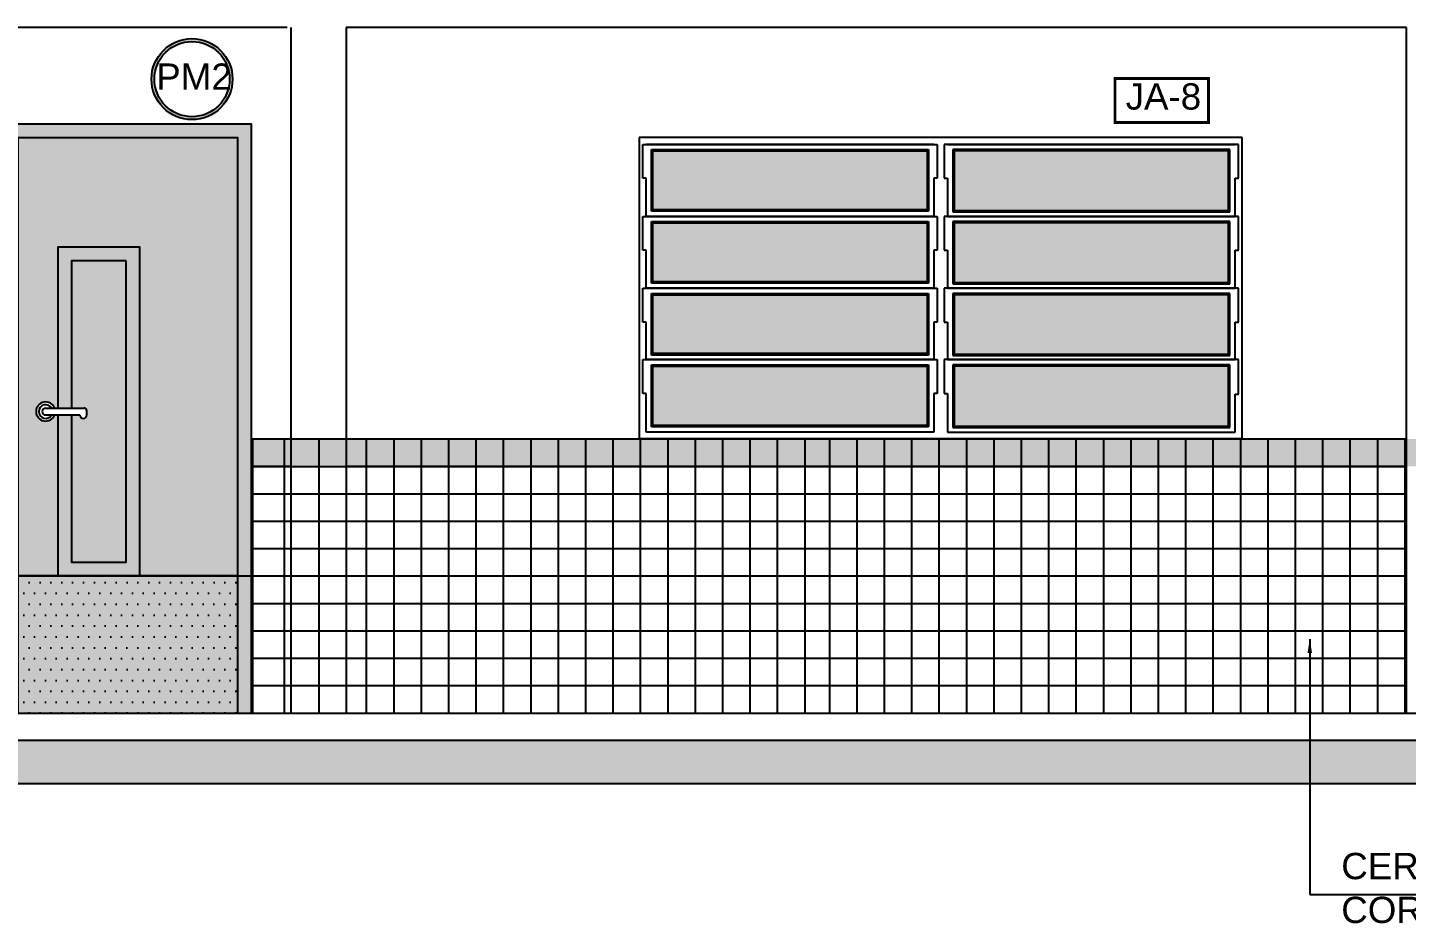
# Model space of a CAD drawing. Extents: x 183 to 373, y 23 to 105.
# Drawn here: x 256.47 to 261.51, y 45.81 to 49.08 of the extents above; entities that cross this region are included whole.
import ezdxf

# ---------------------------------------------------------------- set-up
doc = ezdxf.new("R2010")
doc.units = 0
doc.header["$LTSCALE"] = 0.005
doc.linetypes.add('C5', pattern=[60, 50, -5, 0, -5])
doc.linetypes.add('TRAÇO-2PTOS_P', pattern=[0.625, 0.25, -0.125, 0, -0.125, 0, -0.125])
doc.layers.get('0').update_dxf_attribs({"linetype": 'CONTINUOUS'})
for name, color, linetype in [('01', 1, 'CONTINUOUS'), ('02', 2, 'CONTINUOUS'), ('0_HATCH', 1, 'CONTINUOUS'), ('252', 252, 'CONTINUOUS'), ('A-01', 1, 'CONTINUOUS'), ('A-CHAO_FACHADA', 8, 'CONTINUOUS'), ('A-COTAS', 1, 'CONTINUOUS'), ('A-HACH', 1, 'CONTINUOUS'), ('ARQ-EXO-1_100', 251, 'C5'), ('ARQ-HTC', 9, 'CONTINUOUS'), ('ARQ-SMB-1_100', 1, 'CONTINUOUS'), ('ARQ-TXT-1_075', 2, 'CONTINUOUS')]:
    doc.layers.add(name, color=color, linetype=linetype)
doc.styles.add('ESC-50-A20', font='arial.ttf', dxfattribs={"height": 0.1})
doc.styles.add('FNDE Texto Cota 0025', font='verdana.ttf', dxfattribs={"height": 0.04})
doc.dimstyles.new('FNDE 1-0025', dxfattribs={"dimscale": 5, "dimtxt": 0.04, "dimasz": 0.01, "dimexe": 0.15, "dimexo": 0.15, "dimgap": 0.005, "dimtad": 1, "dimzin": 1, "dimdsep": 46, "dimtxsty": 'FNDE Texto Cota 0025', "dimblk": 'tic', "dimcen": 0.015, "dimdle": 0.15, "dimse1": 1, "dimse2": 1, "dimclrd": 251, "dimclre": 251, "dimclrt": 256, "dimaunit": 1, "dimadec": 3, "dimazin": 0, "dimtfac": 1, "dimtix": 1, "dimtmove": 2, "dimatfit": 3, "dimfxl": 0.15, "dimtvp": 1, "dimtolj": 1, "dimtzin": 0, "dimarcsym": 0})

# ---------------------------------------------------------------- blocks, each defined once
blk = doc.blocks.new('tic')
at = {"color": 251}
for p, q in [((-1, 0), (1, 0)), ((0, -1), (0, 1))]:
    blk.add_line(p, q, dxfattribs=at)
blk.add_line((-0.6, -0.6), (0.6, 0.6))

msp = doc.modelspace()

# ---------------------------------------------------------------- hatches: boundary and pattern name
h = msp.add_hatch()
h.set_pattern_fill('DOTS', color=1, scale=0.025, style=0)
h.set_pattern_definition([(0, (256.440773, 46.58033), (0.0198438, 0.0396875), [0, -0.0396875])])
h.paths.add_polyline_path([(257.2408, 47.0803), (256.4408, 47.0803), (256.4408, 46.5803), (257.2408, 46.5803)])
at = {"layer": '01'}
for points in [[(257.2408, 48.6803), (256.4408, 48.6803), (256.4408, 47.0803), (256.585, 47.0803), (256.585, 47.4678), (256.585, 47.6678), (256.5735, 47.6678, -5.415339), (256.5735, 47.6928), (256.585, 47.6928), (256.585, 48.2803), (256.885, 48.2803), (256.885, 47.4678), (256.885, 47.0803), (257.2408, 47.0803)], [(257.2408, 47.0803), (256.4408, 47.0803), (256.4408, 46.5803), (257.2408, 46.5803)]]:
    msp.add_hatch(color=40, dxfattribs=at).paths.add_polyline_path(points)
at = {"layer": '0_HATCH'}
for points in [[(257.2908, 48.7303), (256.3908, 48.7303), (256.3908, 46.5803), (256.4408, 46.5803), (256.4408, 48.6803), (257.2408, 48.6803), (257.2408, 46.5803), (257.2908, 46.5803)], [(256.885, 48.2803), (256.585, 48.2803), (256.585, 47.6928), (256.635, 47.6928), (256.635, 48.2303), (256.835, 48.2303), (256.835, 47.4678), (256.835, 47.1303), (256.635, 47.1303), (256.635, 47.4678), (256.635, 47.6678), (256.585, 47.6678), (256.585, 47.4678), (256.585, 47.0803), (256.885, 47.0803), (256.885, 47.4678)]]:
    msp.add_hatch(color=160, dxfattribs=at).paths.add_polyline_path(points)
h = msp.add_hatch(color=160, dxfattribs=at)
h.paths.add_polyline_path([(257.4373, 47.4803), (257.4373, 47.5803), (257.2908, 47.5803), (257.2908, 47.4803)])
h.paths.add_polyline_path([(261.7073, 47.5803), (261.7073, 47.4803), (264.5564, 47.4803), (264.5564, 47.5803)])
h.paths.add_polyline_path([(261.5073, 47.4803), (261.5073, 47.5803), (257.6373, 47.5803), (257.6373, 47.4803)])
h = msp.add_hatch(color=160, dxfattribs=at)
h.paths.add_polyline_path([(257.5373, 47.5803), (257.4373, 47.5803), (257.4373, 47.4803), (257.5373, 47.4803)])
h.paths.add_polyline_path([(257.6373, 47.5803), (257.5373, 47.5803), (257.5373, 47.4803), (257.6373, 47.4803)])
h = msp.add_hatch(color=160, dxfattribs=at)
h.paths.add_polyline_path([(261.6073, 47.5803), (261.5073, 47.5803), (261.5073, 47.4803), (261.6073, 47.4803)])
h.paths.add_polyline_path([(261.7073, 47.5803), (261.6073, 47.5803), (261.6073, 47.4803), (261.7073, 47.4803)])
at = {"layer": 'A-COTAS'}
h = msp.add_hatch(color=252, dxfattribs=at)
h.set_gradient(color1=(91, 91, 91), one_color=1, tint=1, name='INVHEMISPHERICAL')
h.paths.add_polyline_path([(258.7567, 48.6309), (258.7567, 48.4164), (259.7579, 48.4164), (259.7579, 48.6309)])
h.paths.add_polyline_path([(258.7567, 48.3684), (258.7567, 48.1539), (259.7579, 48.1539), (259.7579, 48.3684)])
h.paths.add_polyline_path([(258.7567, 48.1059), (258.7567, 47.8914), (259.7579, 47.8914), (259.7579, 48.1059)])
h.paths.add_polyline_path([(258.7567, 47.8459), (258.7567, 47.6289), (259.7579, 47.6289), (259.7579, 47.8459)])
h.paths.add_polyline_path([(260.8579, 48.4141), (260.8579, 48.6309), (259.8567, 48.6309), (259.8567, 48.4141)])
h.paths.add_polyline_path([(260.8579, 48.1516), (260.8579, 48.3684), (259.8567, 48.3684), (259.8567, 48.1516)])
h.paths.add_polyline_path([(260.8579, 47.8891), (260.8579, 48.1059), (259.8567, 48.1059), (259.8567, 47.8891)])
h.paths.add_polyline_path([(259.8567, 47.8459), (259.8567, 47.6266), (260.8579, 47.6266), (260.8579, 47.8459)])
at = {"layer": 'A-HACH'}
msp.add_hatch(color=254, dxfattribs=at).paths.add_polyline_path([(206.7713, 46.4803), (206.7713, 46.3223), (267.1607, 46.3223), (267.1607, 46.4803)])
at = {"layer": 'ARQ-HTC'}
h = msp.add_hatch(color=256, dxfattribs=at)
h.dxf.hatch_style = 1
h.set_gradient(color1=(132, 132, 132), one_color=1, tint=1, name='INVHEMISPHERICAL')
h.paths.add_polyline_path([(256.835, 48.2303), (256.635, 48.2303), (256.635, 47.6928), (256.6808, 47.6928, -0.414214), (256.6908, 47.6828), (256.6908, 47.6678, -1), (256.6658, 47.6678), (256.635, 47.6678), (256.635, 47.4678), (256.635, 47.1303), (256.835, 47.1303), (256.835, 47.4678)])
at = {"layer": 'ARQ-SMB-1_100'}
h = msp.add_hatch(color=252, dxfattribs=at)
edge = h.paths.add_edge_path()
edge.add_arc((257.0749, 48.8931), 0.1479, 0, 360)
edge = h.paths.add_edge_path(flags=17)
edge.add_arc((257.0749, 48.8931), 0.1372, 0, 360)

# ---------------------------------------------------------------- linework, layer by layer
at = {"color": 1}
for p, q in [((256.5408, 47.6928), (256.6808, 47.6928)), ((256.5408, 47.6678), (256.6658, 47.6678)), ((256.6908, 47.6678), (256.6908, 47.6828)), ((257.2408, 47.0803), (256.4408, 47.0803))]:
    msp.add_line(p, q, dxfattribs=at)
at = {"color": 2}
msp.add_lwpolyline([(256.4408, 46.5803), (256.4408, 48.6803), (257.2408, 48.6803), (257.2408, 46.5803)], dxfattribs=at)
at = {"color": 1}
for points in [[(256.885, 47.4678), (256.885, 48.2803), (256.585, 48.2803), (256.585, 47.6928)], [(256.835, 48.2303), (256.635, 48.2303), (256.635, 47.6928)], [(256.835, 47.4678), (256.835, 48.2303)], [(256.585, 47.6678), (256.585, 47.4678)], [(256.635, 47.6678), (256.635, 47.4678)], [(256.585, 47.4678), (256.585, 47.0803), (256.885, 47.0803), (256.885, 47.4678)], [(256.635, 47.4678), (256.635, 47.1303), (256.835, 47.1303), (256.835, 47.4678)]]:
    msp.add_lwpolyline(points, dxfattribs=at)
for centre, radius, start, end in [((256.5408, 47.6803), 0.035, 20.9248, 339.0752), ((256.5408, 47.6803), 0.025, 30, 330), ((256.5408, 47.6803), 0.0125, 90, 270), ((256.6783, 47.6678), 0.0125, 180, 0), ((256.6808, 47.6828), 0.01, 0, 90)]:
    msp.add_arc(centre, radius, start, end, dxfattribs=at)
at = {"layer": '01', "color": 251}
for p, q in [((257.2967, 46.5803, 16.6132), (257.2967, 47.5803, 16.6132)), ((257.4373, 47.5803), (257.6373, 47.5803)), ((257.5373, 47.5803), (257.5373, 46.5803)), ((257.2908, 47.4803, -6.6453), (257.4373, 47.4803, -6.6453)), ((257.4373, 47.4803), (257.6373, 47.4803)), ((257.6373, 47.4803, -6.6453), (261.5073, 47.4803, -6.6453)), ((257.4373, 47.3803), (257.6373, 47.3803)), ((257.4373, 47.2803), (257.6373, 47.2803)), ((257.4373, 47.1803), (257.6373, 47.1803)), ((257.4373, 47.0803), (257.6373, 47.0803)), ((257.4373, 46.9803), (257.6373, 46.9803)), ((257.4373, 46.8803), (257.6373, 46.8803)), ((257.4373, 46.7803), (257.6373, 46.7803)), ((257.4373, 46.6803), (257.6373, 46.6803))]:
    msp.add_line(p, q, dxfattribs=at)
at = {"layer": '02', "color": 253, "linetype": 'Continuous'}
msp.add_line((261.5023, 46.5803, 19.9358), (261.5023, 47.5803, 19.9358), dxfattribs=at)
msp.add_lwpolyline([(256.3908, 46.5803), (256.3908, 48.7303), (257.2908, 48.7303), (257.2908, 46.5803)], dxfattribs=at)
at = {"layer": '252', "linetype": 'Continuous'}
for p, q in [((257.2967, 46.5803, 16.6132), (257.2967, 47.5803, 16.6132)), ((257.4123, 46.5803, 16.6132), (257.4123, 47.5803, 16.6132)), ((257.7123, 46.5803, 16.6132), (257.7123, 47.5803, 16.6132)), ((257.8123, 46.5803, 16.6132), (257.8123, 47.5803, 16.6132)), ((257.9123, 46.5803, 16.6132), (257.9123, 47.5803, 16.6132)), ((258.0123, 46.5803, 16.6132), (258.0123, 47.5803, 16.6132)), ((258.1123, 46.5803, 16.6132), (258.1123, 47.5803, 16.6132)), ((258.2123, 46.5803, 16.6132), (258.2123, 47.5803, 16.6132)), ((258.3123, 46.5803, 16.6132), (258.3123, 47.5803, 16.6132)), ((258.4123, 46.5803, 16.6132), (258.4123, 47.5803, 16.6132)), ((258.5123, 46.5803, 16.6132), (258.5123, 47.5803, 16.6132)), ((258.6123, 46.5803, 16.6132), (258.6123, 47.5803, 16.6132)), ((258.7123, 46.5803, 16.6132), (258.7123, 47.5803, 16.6132)), ((258.8123, 46.5803, 16.6132), (258.8123, 47.5803, 16.6132)), ((258.9123, 46.5803, 16.6132), (258.9123, 47.5803, 16.6132)), ((258.9123, 46.5803, 16.6132), (258.9123, 47.5803, 16.6132)), ((259.0123, 46.5803, 16.6132), (259.0123, 47.5803, 16.6132)), ((259.1123, 46.5803, 16.6132), (259.1123, 47.5803, 16.6132)), ((259.2123, 46.5803, 16.6132), (259.2123, 47.5803, 16.6132)), ((259.2123, 46.5803, 16.6132), (259.2123, 47.5803, 16.6132)), ((259.3123, 46.5803, 16.6132), (259.3123, 47.5803, 16.6132)), ((259.4023, 46.5803, 19.9358), (259.4023, 47.5803, 19.9358)), ((259.5023, 46.5803, 19.9358), (259.5023, 47.5803, 19.9358)), ((259.6023, 46.5803, 19.9358), (259.6023, 47.5803, 19.9358)), ((259.7023, 46.5803, 19.9358), (259.7023, 47.5803, 19.9358)), ((259.8023, 46.5803, 19.9358), (259.8023, 47.5803, 19.9358)), ((259.9023, 46.5803, 19.9358), (259.9023, 47.5803, 19.9358)), ((260.0023, 46.5803, 19.9358), (260.0023, 47.5803, 19.9358)), ((260.1023, 46.5803, 19.9358), (260.1023, 47.5803, 19.9358)), ((260.2023, 46.5803, 19.9358), (260.2023, 47.5803, 19.9358)), ((260.3023, 46.5803, 19.9358), (260.3023, 47.5803, 19.9358)), ((260.4023, 46.5803, 19.9358), (260.4023, 47.5803, 19.9358)), ((260.5023, 46.5803, 19.9358), (260.5023, 47.5803, 19.9358)), ((260.6023, 46.5803, 19.9358), (260.6023, 47.5803, 19.9358)), ((260.7023, 46.5803, 19.9358), (260.7023, 47.5803, 19.9358)), ((260.8023, 46.5803, 19.9358), (260.8023, 47.5803, 19.9358)), ((260.9023, 46.5803, 19.9358), (260.9023, 47.5803, 19.9358)), ((260.9023, 46.5803, 19.9358), (260.9023, 47.5803, 19.9358)), ((261.0023, 46.5803, 19.9358), (261.0023, 47.5803, 19.9358)), ((261.1023, 46.5803, 19.9358), (261.1023, 47.5803, 19.9358)), ((261.2023, 46.5803, 19.9358), (261.2023, 47.5803, 19.9358)), ((261.3023, 46.5803, 19.9358), (261.3023, 47.5803, 19.9358)), ((261.4023, 46.5803, 19.9358), (261.4023, 47.5803, 19.9358)), ((257.2908, 47.3803, -1.9696), (257.4373, 47.3803, -1.97)), ((257.6373, 47.3803, -2.0025), (261.5073, 47.3803, -2.6313)), ((257.2908, 47.2803, -1.9696), (257.4373, 47.2803, -1.97)), ((257.6373, 47.2803, -2.0025), (261.5073, 47.2803, -2.6313)), ((257.2908, 47.1803, -1.9696), (257.4373, 47.1803, -1.97)), ((257.6373, 47.1803, -2.0025), (261.5073, 47.1803, -2.6313)), ((249.1814, 47.0803, -1.9488), (257.4373, 47.0803, -1.97)), ((257.6373, 47.0803, -2.0025), (261.5073, 47.0803, -2.6313)), ((257.2908, 46.9803, -1.9696), (257.4373, 46.9803, -1.97)), ((257.6373, 46.9803, -2.0025), (261.5073, 46.9803, -2.6313)), ((257.2908, 46.8803, -1.9696), (257.4373, 46.8803, -1.97)), ((257.6373, 46.8803, -2.0025), (261.5073, 46.8803, -2.6313)), ((257.2908, 46.7803, -1.9696), (257.4373, 46.7803, -1.97)), ((257.6373, 46.7803, -2.0025), (261.5073, 46.7803, -2.6313)), ((257.2908, 46.6803, -1.9696), (257.4373, 46.6803, -1.97)), ((257.6373, 46.6803, -2.0025), (261.5073, 46.6803, -2.6313))]:
    msp.add_line(p, q, dxfattribs=at)
at = {"layer": '252', "linetype": 'Continuous', "elevation": 3.3226}
for points in [[(257.2908, 47.5803), (257.4373, 47.5803)], [(257.6373, 47.5803), (261.5073, 47.5803)], [(257.4373, 47.4803), (257.2908, 47.4803)], [(261.5073, 47.4803), (257.6373, 47.4803)]]:
    msp.add_lwpolyline(points, dxfattribs=at)
at = {"layer": 'A-01', "color": 3}
for p, q in [((257.4217, 49.0811), (253.5417, 49.0811)), ((257.4373, 46.5803), (257.4373, 49.0811)), ((257.6373, 49.0811), (257.6373, 46.5803)), ((261.5073, 49.0811), (257.6373, 49.0811)), ((261.5073, 46.5803), (261.5073, 49.0811))]:
    msp.add_line(p, q, dxfattribs=at)
at = {"layer": 'A-01', "color": 5}
msp.add_line((208.0123, 46.5803), (266.3623, 46.5803), dxfattribs=at)
at = {"layer": 'A-01', "color": 8}
msp.add_line((267.1607, 46.3223), (206.7713, 46.3223), dxfattribs=at)
at = {"layer": 'A-CHAO_FACHADA', "color": 6}
msp.add_line((267.1607, 46.4803), (206.7713, 46.4803), dxfattribs=at)
at = {"layer": 'A-COTAS'}
for p, q in [((260.9073, 48.6803, 19.9358), (258.7073, 48.6803, 19.9358)), ((258.7073, 48.6803, 19.9358), (258.7073, 47.5803, 19.9358)), ((260.9073, 47.5803, 19.9358), (260.9073, 48.6803, 19.9358)), ((258.72, 48.6549, 19.9358), (259.7946, 48.6549, 19.9358)), ((258.72, 48.5314, 19.9358), (258.72, 48.6549, 19.9358)), ((259.7819, 48.6549, 19.9358), (258.7327, 48.6549, 19.9358)), ((258.7517, 48.6359, 19.9358), (259.7629, 48.6359, 19.9358)), ((258.7517, 48.4114, 19.9358), (258.7517, 48.6359, 19.9358)), ((258.7567, 48.6309, 19.9358), (259.7579, 48.6309, 19.9358)), ((258.7567, 48.4164, 19.9358), (258.7567, 48.6309, 19.9358)), ((259.7579, 48.6309, 19.9358), (259.7579, 48.4164, 19.9358)), ((259.7629, 48.6359, 19.9358), (259.7629, 48.4114, 19.9358)), ((259.7946, 48.6549, 19.9358), (259.7946, 48.5314, 19.9358)), ((260.8946, 48.6549, 19.9358), (259.82, 48.6549, 19.9358)), ((259.82, 48.6549, 19.9358), (259.82, 48.5314, 19.9358)), ((259.8327, 48.6549, 19.9358), (260.8819, 48.6549, 19.9358)), ((260.8629, 48.6359, 19.9358), (259.8517, 48.6359, 19.9358)), ((259.8517, 48.6359, 19.9358), (259.8517, 48.4091, 19.9358)), ((260.8579, 48.6309, 19.9358), (259.8567, 48.6309, 19.9358)), ((259.8567, 48.6309, 19.9358), (259.8567, 48.4141, 19.9358)), ((260.8579, 48.4141, 19.9358), (260.8579, 48.6309, 19.9358)), ((260.8629, 48.4091, 19.9358), (260.8629, 48.6359, 19.9358)), ((260.8946, 48.5316, 19.9358), (260.8946, 48.6549, 19.9358)), ((258.7327, 48.5314, 19.9358), (258.72, 48.5314, 19.9358)), ((258.7327, 48.3924, 19.9358), (258.7327, 48.5314, 19.9358)), ((259.7946, 48.5314, 19.9358), (259.7819, 48.5314, 19.9358)), ((259.7819, 48.5314, 19.9358), (259.7819, 48.3924, 19.9358)), ((259.82, 48.5314, 19.9358), (259.8327, 48.5314, 19.9358)), ((259.8327, 48.5314, 19.9358), (259.8327, 48.3924, 19.9358)), ((260.8819, 48.3924, 19.9358), (260.8819, 48.5316, 19.9358)), ((260.8819, 48.5316, 19.9358), (260.8946, 48.5316, 19.9358)), ((259.7579, 48.4164, 19.9358), (258.7567, 48.4164, 19.9358)), ((259.8567, 48.4141, 19.9358), (260.8579, 48.4141, 19.9358)), ((258.72, 48.3924, 19.9358), (259.7946, 48.3924, 19.9358)), ((258.72, 48.2689, 19.9358), (258.72, 48.3924, 19.9358)), ((259.7819, 48.3924, 19.9358), (258.7327, 48.3924, 19.9358)), ((259.7819, 48.3924, 19.9358), (258.7327, 48.3924, 19.9358)), ((259.7629, 48.4114, 19.9358), (258.7517, 48.4114, 19.9358)), ((258.7517, 48.3734, 19.9358), (259.7629, 48.3734, 19.9358)), ((258.7517, 48.1489, 19.9358), (258.7517, 48.3734, 19.9358)), ((258.7567, 48.3684, 19.9358), (259.7579, 48.3684, 19.9358)), ((258.7567, 48.1539, 19.9358), (258.7567, 48.3684, 19.9358)), ((259.7579, 48.3684, 19.9358), (259.7579, 48.1539, 19.9358)), ((259.7629, 48.3734, 19.9358), (259.7629, 48.1489, 19.9358)), ((259.7946, 48.3924, 19.9358), (259.7946, 48.2689, 19.9358)), ((260.8946, 48.3924, 19.9358), (259.82, 48.3924, 19.9358)), ((259.82, 48.3924, 19.9358), (259.82, 48.2689, 19.9358)), ((259.8327, 48.3924, 19.9358), (260.8819, 48.3924, 19.9358)), ((259.8327, 48.3924, 19.9358), (260.8819, 48.3924, 19.9358)), ((259.8517, 48.4091, 19.9358), (260.8629, 48.4091, 19.9358)), ((260.8629, 48.3734, 19.9358), (259.8517, 48.3734, 19.9358)), ((259.8517, 48.3734, 19.9358), (259.8517, 48.1466, 19.9358)), ((260.8579, 48.3684, 19.9358), (259.8567, 48.3684, 19.9358)), ((259.8567, 48.3684, 19.9358), (259.8567, 48.1516, 19.9358)), ((260.8579, 48.1516, 19.9358), (260.8579, 48.3684, 19.9358)), ((260.8629, 48.1466, 19.9358), (260.8629, 48.3734, 19.9358)), ((260.8946, 48.2691, 19.9358), (260.8946, 48.3924, 19.9358)), ((258.7327, 48.2689, 19.9358), (258.72, 48.2689, 19.9358)), ((258.7327, 48.1299, 19.9358), (258.7327, 48.2689, 19.9358)), ((259.7946, 48.2689, 19.9358), (259.7819, 48.2689, 19.9358)), ((259.7819, 48.2689, 19.9358), (259.7819, 48.1299, 19.9358)), ((259.82, 48.2689, 19.9358), (259.8327, 48.2689, 19.9358)), ((259.8327, 48.2689, 19.9358), (259.8327, 48.1299, 19.9358)), ((260.8819, 48.1299, 19.9358), (260.8819, 48.2691, 19.9358)), ((260.8819, 48.2691, 19.9358), (260.8946, 48.2691, 19.9358)), ((258.72, 48.1299, 19.9358), (259.7946, 48.1299, 19.9358)), ((258.72, 48.0064, 19.9358), (258.72, 48.1299, 19.9358)), ((259.7819, 48.1299, 19.9358), (258.7327, 48.1299, 19.9358)), ((259.7819, 48.1299, 19.9358), (258.7327, 48.1299, 19.9358)), ((259.7629, 48.1489, 19.9358), (258.7517, 48.1489, 19.9358)), ((258.7517, 48.1109, 19.9358), (259.7629, 48.1109, 19.9358)), ((258.7517, 47.8864, 19.9358), (258.7517, 48.1109, 19.9358)), ((259.7579, 48.1539, 19.9358), (258.7567, 48.1539, 19.9358)), ((259.7629, 48.1109, 19.9358), (259.7629, 47.8864, 19.9358)), ((259.7946, 48.1299, 19.9358), (259.7946, 48.0064, 19.9358)), ((260.8946, 48.1299, 19.9358), (259.82, 48.1299, 19.9358)), ((259.82, 48.1299, 19.9358), (259.82, 48.0064, 19.9358)), ((259.8327, 48.1299, 19.9358), (260.8819, 48.1299, 19.9358)), ((259.8327, 48.1299, 19.9358), (260.8819, 48.1299, 19.9358)), ((259.8517, 48.1466, 19.9358), (260.8629, 48.1466, 19.9358)), ((260.8629, 48.1109, 19.9358), (259.8517, 48.1109, 19.9358)), ((259.8517, 48.1109, 19.9358), (259.8517, 47.8841, 19.9358)), ((259.8567, 48.1516, 19.9358), (260.8579, 48.1516, 19.9358)), ((260.8629, 47.8841, 19.9358), (260.8629, 48.1109, 19.9358)), ((260.8946, 48.0066, 19.9358), (260.8946, 48.1299, 19.9358)), ((258.7567, 48.1059, 19.9358), (259.7579, 48.1059, 19.9358)), ((258.7567, 47.8914, 19.9358), (258.7567, 48.1059, 19.9358)), ((259.7579, 48.1059, 19.9358), (259.7579, 47.8914, 19.9358)), ((260.8579, 48.1059, 19.9358), (259.8567, 48.1059, 19.9358)), ((259.8567, 48.1059, 19.9358), (259.8567, 47.8891, 19.9358)), ((260.8579, 47.8891, 19.9358), (260.8579, 48.1059, 19.9358)), ((258.7327, 48.0064, 19.9358), (258.72, 48.0064, 19.9358)), ((258.7327, 47.8699, 19.9358), (258.7327, 48.0064, 19.9358)), ((259.7946, 48.0064, 19.9358), (259.7819, 48.0064, 19.9358)), ((259.7819, 48.0064, 19.9358), (259.7819, 47.8699, 19.9358)), ((259.82, 48.0064, 19.9358), (259.8327, 48.0064, 19.9358)), ((259.8327, 48.0064, 19.9358), (259.8327, 47.8699, 19.9358)), ((260.8819, 47.8699, 19.9358), (260.8819, 48.0066, 19.9358)), ((260.8819, 48.0066, 19.9358), (260.8946, 48.0066, 19.9358)), ((258.72, 47.8699, 19.9358), (259.7946, 47.8699, 19.9358)), ((258.72, 47.7464, 19.9358), (258.72, 47.8699, 19.9358)), ((259.7819, 47.8699, 19.9358), (258.7327, 47.8699, 19.9358)), ((259.7819, 47.8699, 19.9358), (258.7327, 47.8699, 19.9358)), ((259.7629, 47.8864, 19.9358), (258.7517, 47.8864, 19.9358)), ((259.7579, 47.8914, 19.9358), (258.7567, 47.8914, 19.9358)), ((259.7946, 47.8699, 19.9358), (259.7946, 47.7464, 19.9358)), ((260.8946, 47.8699, 19.9358), (259.82, 47.8699, 19.9358)), ((259.82, 47.8699, 19.9358), (259.82, 47.7464, 19.9358)), ((259.8327, 47.8699, 19.9358), (260.8819, 47.8699, 19.9358)), ((259.8327, 47.8699, 19.9358), (260.8819, 47.8699, 19.9358)), ((259.8517, 47.8841, 19.9358), (260.8629, 47.8841, 19.9358)), ((259.8567, 47.8891, 19.9358), (260.8579, 47.8891, 19.9358)), ((260.8946, 47.7441, 19.9358), (260.8946, 47.8699, 19.9358)), ((258.7517, 47.8509, 19.9358), (259.7629, 47.8509, 19.9358)), ((258.7517, 47.6239, 19.9358), (258.7517, 47.8509, 19.9358)), ((258.7567, 47.8459, 19.9358), (259.7579, 47.8459, 19.9358)), ((258.7567, 47.6289, 19.9358), (258.7567, 47.8459, 19.9358)), ((259.7579, 47.8459, 19.9358), (259.7579, 47.6289, 19.9358)), ((259.7629, 47.8509, 19.9358), (259.7629, 47.6239, 19.9358)), ((260.8629, 47.8509, 19.9358), (259.8517, 47.8509, 19.9358)), ((259.8517, 47.8509, 19.9358), (259.8517, 47.6216, 19.9358)), ((260.8579, 47.8459, 19.9358), (259.8567, 47.8459, 19.9358)), ((259.8567, 47.8459, 19.9358), (259.8567, 47.6266, 19.9358)), ((260.8579, 47.6266, 19.9358), (260.8579, 47.8459, 19.9358)), ((260.8629, 47.6216, 19.9358), (260.8629, 47.8509, 19.9358)), ((258.7327, 47.7464, 19.9358), (258.72, 47.7464, 19.9358)), ((258.7327, 47.6049, 19.9358), (258.7327, 47.7464, 19.9358)), ((259.7946, 47.7464, 19.9358), (259.7819, 47.7464, 19.9358)), ((259.7819, 47.7464, 19.9358), (259.7819, 47.6049, 19.9358)), ((259.82, 47.7464, 19.9358), (259.8327, 47.7464, 19.9358)), ((259.8327, 47.7464, 19.9358), (259.8327, 47.6049, 19.9358)), ((260.8819, 47.6049, 19.9358), (260.8819, 47.7441, 19.9358)), ((260.8819, 47.7441, 19.9358), (260.8946, 47.7441, 19.9358)), ((259.7629, 47.6239, 19.9358), (258.7517, 47.6239, 19.9358)), ((259.7579, 47.6289, 19.9358), (258.7567, 47.6289, 19.9358)), ((259.8517, 47.6216, 19.9358), (260.8629, 47.6216, 19.9358)), ((259.8567, 47.6266, 19.9358), (260.8579, 47.6266, 19.9358)), ((260.9073, 47.5803, 19.9358), (258.7073, 47.5803, 19.9358)), ((259.7819, 47.6049, 19.9358), (258.7327, 47.6049, 19.9358)), ((259.8327, 47.6049, 19.9358), (260.8819, 47.6049, 19.9358))]:
    msp.add_line(p, q, dxfattribs=at)
at = {"layer": 'ARQ-EXO-1_100', "color": 252, "linetype": 'TRAÇO-2PTOS_P', "ltscale": 100}
msp.add_line((205.8759, 46.5803), (267.1857, 46.5803), dxfattribs=at)
at = {"layer": 'ARQ-SMB-1_100', "color": 252, "ltscale": 10, "const_width": 0.0107, "elevation": 19.9358}
msp.add_lwpolyline([(260.4436, 48.7349), (260.7846, 48.7349), (260.7846, 48.8949), (260.4436, 48.8949)], close=True, dxfattribs=at)
at = {"layer": 'ARQ-SMB-1_100', "color": 252}
for radius in [0.1479, 0.1372]:
    msp.add_circle((257.0749, 48.8931), radius, dxfattribs=at)

# ---------------------------------------------------------------- texts
at = {"layer": 'ARQ-TXT-1_075', "insert": (261.2694, 46.07), "char_height": 0.096, "width": 1.944426, "attachment_point": 1, "style": 'ESC-50-A20'}
msp.add_mtext('CERÂMICA 10 x 10 cm \\PCOR BRANCO', dxfattribs=at)
at = {"layer": 'ARQ-TXT-1_075', "style": 'ESC-50-A20'}
for tag, p in [('PM2', (256.9444, 48.8541)), ('JA-8', (260.4824, 48.7819, 19.9358))]:
    msp.add_attdef(tag, p, '', height=0.096, dxfattribs=at)

# ---------------------------------------------------------------- leaders
at = {"layer": 'ARQ-SMB-1_100'}
msp.add_leader([(261.1545, 46.8498), (261.1545, 45.9183), (262.7615, 45.9183)], dimstyle='FNDE 1-0025', override={"dimtad": 0, "dimfxl": 0.025, "dimarcsym": 1}, dxfattribs=at)

doc.saveas('drawing.dxf')
